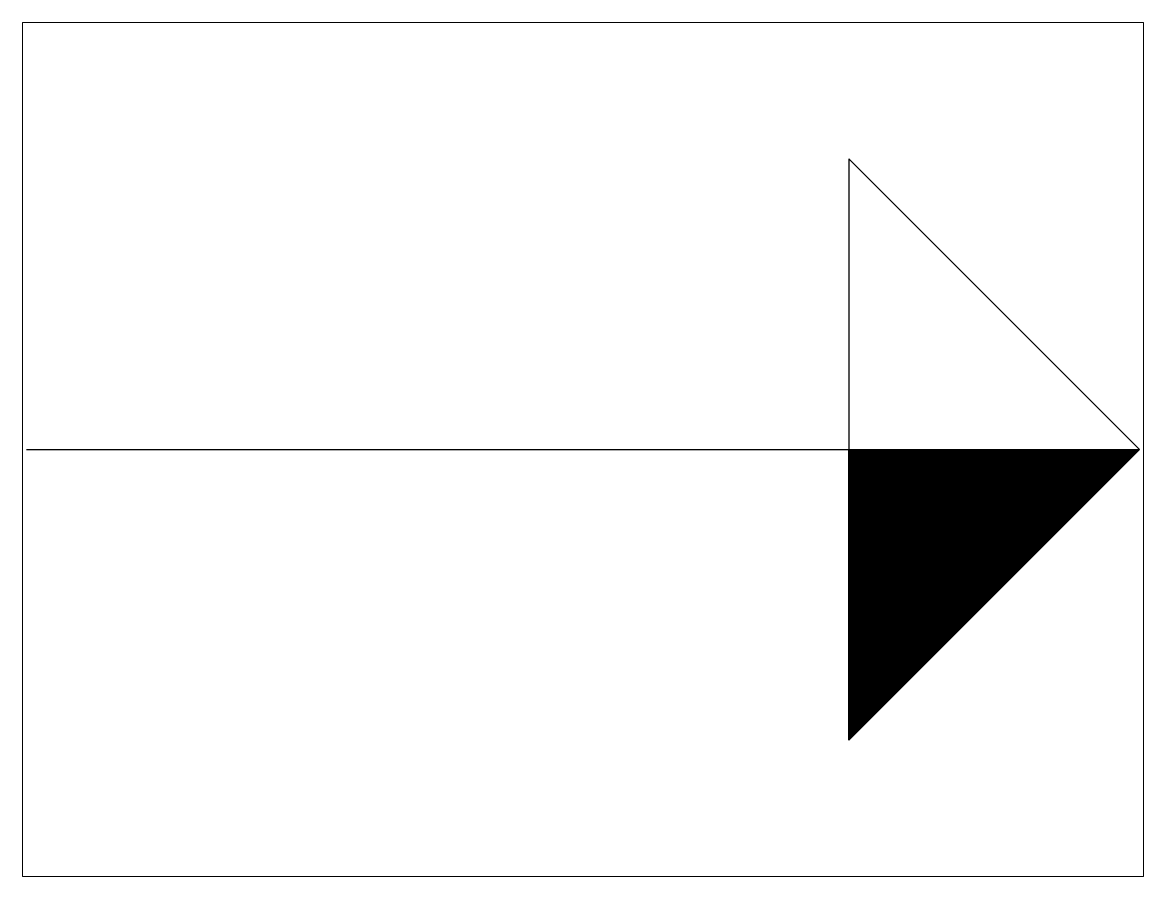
# Paper-space layout 'Layout1' of a CAD drawing. Header units: millimetres. Extents: x 1.05 to 9.45, y 0.8 to 7.2.
# The model-space entities are those that its viewports show. They can reach past a viewport. Long polylines and large blocks are cut down to what shows.
import ezdxf

# ---------------------------------------------------------------- set-up
doc = ezdxf.new("R2010")
doc.units = ezdxf.units.MM
doc.header["$MEASUREMENT"] = 0

# ---------------------------------------------------------------- blocks, each defined once
blk = doc.blocks.new('SNITT_PIL4')
for p, q in [((2.828, 0), (0, 2.828)), ((0, 2.828), (0, -2.828))]:
    blk.add_line(p, q)
blk.add_solid([(0, 0), (0, -2.828), (2.828, 0), (0, 0)])
blk = doc.blocks.new('SNITT_LINJE')
blk.add_line((0, 0), (-0.001, 0))

msp = doc.modelspace()

# ---------------------------------------------------------------- hatches: boundary and pattern name
h = msp.add_hatch()
h.set_pattern_fill('USER', color=256, scale=0.008, angle=90, style=0, pattern_type=0)
h.set_pattern_definition([(90, (0, 0), (-0.008, 5e-19), [])])
edge = h.paths.add_edge_path()
edge.add_line((0, 0), (2.828, 0))
edge.add_line((0, -2.828), (2.828, 0))

# ---------------------------------------------------------------- linework, layer by layer
for p in [(0, -2.828), (0, 0)]:
    msp.add_line(p, (2.828, 0))
msp.add_lwpolyline([(-8, 0), (0, 0)])

# ---------------------------------------------------------------- block references
for name in ['SNITT_PIL4', 'SNITT_LINJE']:
    msp.add_blockref(name, (0, 0))

psp = doc.layouts.get("Layout1")

# ---------------------------------------------------------------- viewports
at = {"layer": '0'}
psp.add_viewport(center=(5.25, 4), size=(8.4, 6.4), view_center_point=(-2.586, 0.0002), view_height=8.312826, dxfattribs=at)

doc.saveas('drawing.dxf')
